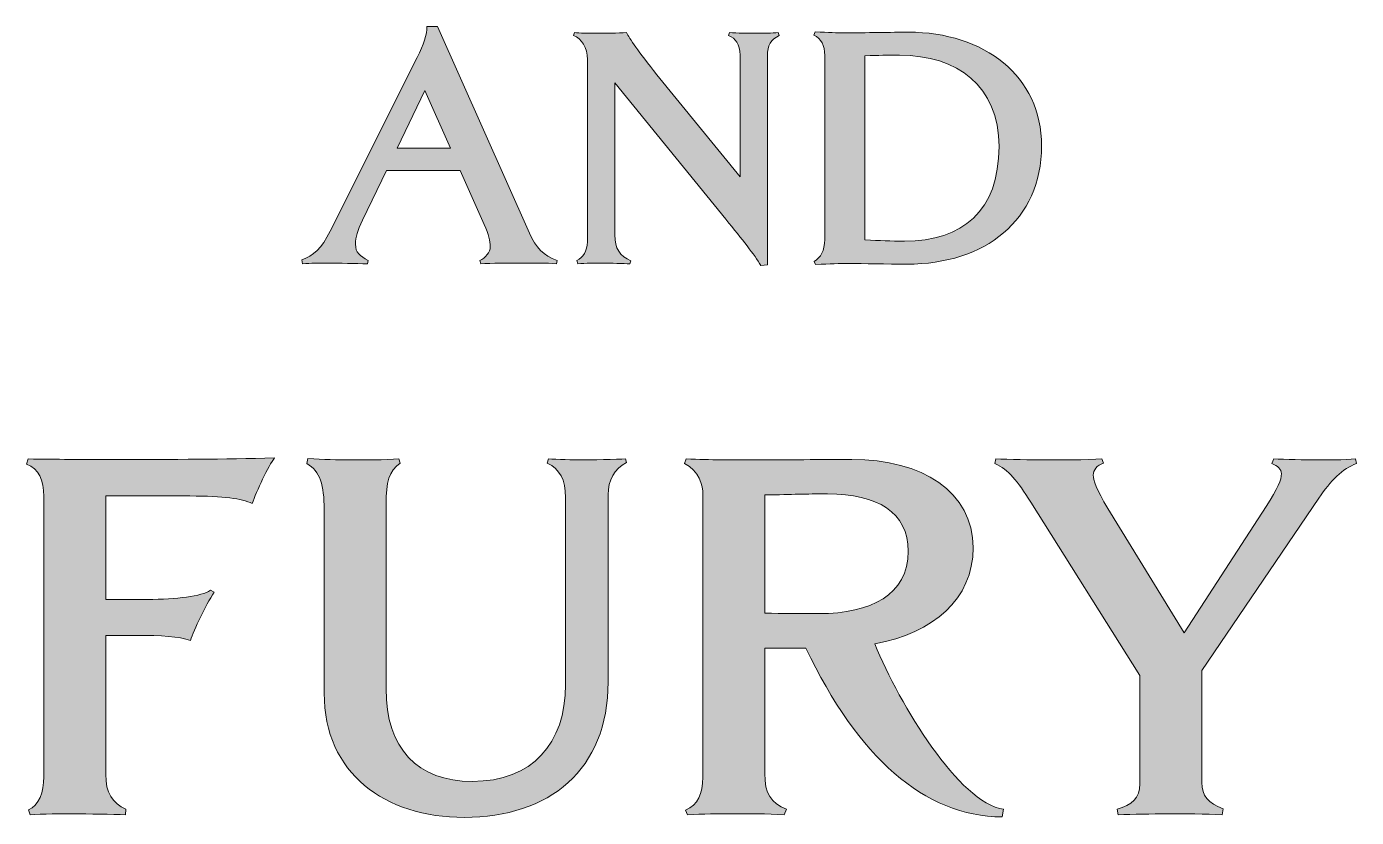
# Model space of a CAD drawing. Header units: millimetres. Extents: x 67.1 to 97, y -83.9 to -50.7.
# Drawn here: x 73.16 to 91.67, y -83.89 to -72.89 of the extents above; entities that cross this region are included whole.
import ezdxf

# ---------------------------------------------------------------- set-up
doc = ezdxf.new("R2010")
doc.units = ezdxf.units.MM
doc.header["$MEASUREMENT"] = 0
doc.layers.add('Layer 1', color=7, linetype='Continuous', lineweight=0)

msp = doc.modelspace()

# ---------------------------------------------------------------- hatches: boundary and pattern name
at = {"layer": 'Layer 1', "transparency": 33554687}
h = msp.add_hatch(color=250, dxfattribs=at)
h.dxf.hatch_style = 2
edge = h.paths.add_edge_path()
edge.add_spline(control_points=[(78.703, -73.777), (78.703, -73.777), (78.318, -74.58), (78.318, -74.58), (78.318, -74.58), (79.057, -74.58), (79.057, -74.58), (79.057, -74.58), (78.703, -73.777), (78.703, -73.777)], knot_values=[0, 0, 0, 0, 1, 1, 1, 2, 2, 2, 3, 3, 3, 3], degree=3, periodic=0)
edge = h.paths.add_edge_path()
edge.add_spline(control_points=[(80.533, -76.189), (80.4, -76.176), (80.203, -76.18), (80.034, -76.18), (79.877, -76.18), (79.625, -76.18), (79.479, -76.189), (79.479, -76.189), (79.465, -76.144), (79.465, -76.144), (79.547, -76.107), (79.612, -76.024), (79.612, -75.951), (79.612, -75.868), (79.588, -75.781), (79.529, -75.644), (79.529, -75.644), (79.194, -74.892), (79.194, -74.892), (79.194, -74.892), (78.167, -74.892), (78.167, -74.892), (78.167, -74.892), (77.832, -75.584), (77.832, -75.584), (77.763, -75.726), (77.736, -75.818), (77.736, -75.914), (77.736, -76.038), (77.795, -76.079), (77.914, -76.144), (77.914, -76.144), (77.901, -76.189), (77.901, -76.189), (77.745, -76.185), (77.502, -76.18), (77.346, -76.18), (77.208, -76.18), (77.13, -76.18), (76.997, -76.189), (76.997, -76.189), (76.988, -76.134), (76.988, -76.134), (77.149, -76.079), (77.263, -75.974), (77.383, -75.735), (77.383, -75.735), (78.593, -73.318), (78.593, -73.318), (78.685, -73.135), (78.731, -72.997), (78.731, -72.887), (78.731, -72.887), (78.878, -72.887), (78.878, -72.887), (78.878, -72.887), (80.157, -75.763), (80.157, -75.763), (80.244, -75.96), (80.354, -76.079), (80.542, -76.144), (80.542, -76.144), (80.533, -76.189), (80.533, -76.189)], knot_values=[0, 0, 0, 0, 1, 1, 1, 2, 2, 2, 3, 3, 3, 4, 4, 4, 5, 5, 5, 6, 6, 6, 7, 7, 7, 8, 8, 8, 9, 9, 9, 10, 10, 10, 11, 11, 11, 12, 12, 12, 13, 13, 13, 14, 14, 14, 15, 15, 15, 16, 16, 16, 17, 17, 17, 18, 18, 18, 19, 19, 19, 20, 20, 20, 21, 21, 21, 21], degree=3, periodic=0)
h = msp.add_hatch(color=250, dxfattribs=at)
h.dxf.hatch_style = 2
edge = h.paths.add_edge_path()
edge.add_spline(control_points=[(83.468, -73.295), (83.468, -73.295), (83.468, -76.203), (83.468, -76.203), (83.468, -76.203), (83.377, -76.212), (83.377, -76.212), (83.289, -76.061), (83.12, -75.85), (82.89, -75.57), (82.89, -75.57), (81.345, -73.671), (81.345, -73.671), (81.345, -73.671), (81.345, -75.786), (81.345, -75.786), (81.345, -75.983), (81.414, -76.079), (81.569, -76.148), (81.569, -76.148), (81.556, -76.189), (81.556, -76.189), (81.469, -76.185), (81.285, -76.18), (81.184, -76.18), (81.079, -76.18), (80.932, -76.18), (80.831, -76.189), (80.831, -76.189), (80.817, -76.144), (80.817, -76.144), (80.9, -76.098), (80.964, -76.015), (80.964, -75.882), (80.964, -75.882), (80.964, -73.346), (80.964, -73.346), (80.964, -73.185), (80.886, -73.052), (80.771, -73.011), (80.771, -73.011), (80.785, -72.97), (80.785, -72.97), (80.854, -72.979), (80.978, -72.979), (81.097, -72.979), (81.193, -72.979), (81.391, -72.979), (81.51, -72.97), (81.547, -73.052), (81.67, -73.236), (81.932, -73.557), (81.932, -73.557), (83.088, -74.979), (83.088, -74.979), (83.088, -74.979), (83.088, -73.286), (83.088, -73.286), (83.088, -73.13), (83.028, -73.052), (82.927, -73.011), (82.927, -73.011), (82.941, -72.97), (82.941, -72.97), (83.042, -72.979), (83.216, -72.979), (83.317, -72.979), (83.404, -72.979), (83.537, -72.979), (83.62, -72.97), (83.62, -72.97), (83.633, -73.011), (83.633, -73.011), (83.519, -73.071), (83.468, -73.144), (83.468, -73.295)], knot_values=[0, 0, 0, 0, 1, 1, 1, 2, 2, 2, 3, 3, 3, 4, 4, 4, 5, 5, 5, 6, 6, 6, 7, 7, 7, 8, 8, 8, 9, 9, 9, 10, 10, 10, 11, 11, 11, 12, 12, 12, 13, 13, 13, 14, 14, 14, 15, 15, 15, 16, 16, 16, 17, 17, 17, 18, 18, 18, 19, 19, 19, 20, 20, 20, 21, 21, 21, 22, 22, 22, 23, 23, 23, 24, 24, 24, 25, 25, 25, 25], degree=3, periodic=0)
h = msp.add_hatch(color=250, dxfattribs=at)
h.dxf.hatch_style = 2
edge = h.paths.add_edge_path()
edge.add_spline(control_points=[(85.307, -73.286), (85.11, -73.286), (85.041, -73.286), (84.826, -73.295), (84.826, -73.295), (84.826, -75.855), (84.826, -75.855), (85.037, -75.868), (85.184, -75.873), (85.376, -75.873), (86.183, -75.873), (86.692, -75.46), (86.692, -74.557), (86.692, -73.713), (86.114, -73.286), (85.307, -73.286)], knot_values=[0, 0, 0, 0, 1, 1, 1, 2, 2, 2, 3, 3, 3, 4, 4, 4, 5, 5, 5, 5], degree=3, periodic=0)
edge = h.paths.add_edge_path()
edge.add_spline(control_points=[(85.413, -76.194), (85.138, -76.194), (84.789, -76.185), (84.615, -76.185), (84.454, -76.185), (84.358, -76.189), (84.138, -76.199), (84.138, -76.199), (84.119, -76.157), (84.119, -76.157), (84.211, -76.098), (84.266, -76.015), (84.266, -75.85), (84.266, -75.85), (84.266, -73.291), (84.266, -73.291), (84.266, -73.144), (84.22, -73.057), (84.115, -73.007), (84.115, -73.007), (84.133, -72.961), (84.133, -72.961), (84.326, -72.97), (84.431, -72.975), (84.541, -72.975), (84.835, -72.975), (85.202, -72.965), (85.431, -72.965), (86.486, -72.965), (87.284, -73.575), (87.284, -74.548), (87.284, -75.584), (86.495, -76.194), (85.413, -76.194)], knot_values=[0, 0, 0, 0, 1, 1, 1, 2, 2, 2, 3, 3, 3, 4, 4, 4, 5, 5, 5, 6, 6, 6, 7, 7, 7, 8, 8, 8, 9, 9, 9, 10, 10, 10, 11, 11, 11, 11], degree=3, periodic=0)
h = msp.add_hatch(color=250, dxfattribs=at)
h.dxf.hatch_style = 2
edge = h.paths.add_edge_path()
edge.add_spline(control_points=[(76.299, -79.526), (76.144, -79.456), (75.911, -79.421), (75.431, -79.421), (75.431, -79.421), (74.26, -79.421), (74.26, -79.421), (74.26, -79.421), (74.26, -80.86), (74.26, -80.86), (74.26, -80.86), (74.838, -80.86), (74.838, -80.86), (75.255, -80.86), (75.586, -80.818), (75.72, -80.733), (75.72, -80.733), (75.77, -80.761), (75.77, -80.761), (75.643, -80.945), (75.494, -81.277), (75.438, -81.432), (75.283, -81.375), (75.022, -81.361), (74.704, -81.361), (74.704, -81.361), (74.26, -81.361), (74.26, -81.361), (74.26, -81.361), (74.26, -83.295), (74.26, -83.295), (74.26, -83.556), (74.351, -83.69), (74.542, -83.782), (74.542, -83.782), (74.535, -83.859), (74.535, -83.859), (74.358, -83.852), (73.999, -83.845), (73.822, -83.845), (73.667, -83.845), (73.363, -83.845), (73.208, -83.859), (73.208, -83.859), (73.187, -83.789), (73.187, -83.789), (73.328, -83.733), (73.399, -83.542), (73.399, -83.33), (73.399, -83.33), (73.399, -79.428), (73.399, -79.428), (73.399, -79.195), (73.328, -79.047), (73.159, -78.976), (73.159, -78.976), (73.18, -78.905), (73.18, -78.905), (73.589, -78.912), (73.921, -78.912), (74.33, -78.912), (75.248, -78.912), (75.89, -78.912), (76.61, -78.891), (76.525, -78.997), (76.356, -79.357), (76.299, -79.526)], knot_values=[0, 0, 0, 0, 1, 1, 1, 2, 2, 2, 3, 3, 3, 4, 4, 4, 5, 5, 5, 6, 6, 6, 7, 7, 7, 8, 8, 8, 9, 9, 9, 10, 10, 10, 11, 11, 11, 12, 12, 12, 13, 13, 13, 14, 14, 14, 15, 15, 15, 16, 16, 16, 17, 17, 17, 18, 18, 18, 19, 19, 19, 20, 20, 20, 21, 21, 21, 22, 22, 22, 22], degree=3, periodic=0)
h = msp.add_hatch(color=250, dxfattribs=at)
h.dxf.hatch_style = 2
edge = h.paths.add_edge_path()
edge.add_spline(control_points=[(81.252, -79.407), (81.252, -79.407), (81.252, -82.01), (81.252, -82.01), (81.252, -83.231), (80.434, -83.895), (79.248, -83.895), (78.147, -83.895), (77.3, -83.281), (77.3, -82.166), (77.3, -82.166), (77.3, -79.611), (77.3, -79.611), (77.3, -79.272), (77.244, -79.075), (77.06, -78.969), (77.06, -78.969), (77.074, -78.898), (77.074, -78.898), (77.293, -78.912), (77.47, -78.92), (77.688, -78.92), (77.83, -78.92), (78.161, -78.92), (78.338, -78.905), (78.338, -78.905), (78.359, -78.962), (78.359, -78.962), (78.204, -79.082), (78.161, -79.216), (78.161, -79.541), (78.161, -79.541), (78.161, -82.102), (78.161, -82.102), (78.161, -82.935), (78.599, -83.394), (79.361, -83.394), (80.194, -83.394), (80.659, -82.871), (80.659, -82.046), (80.659, -82.046), (80.659, -79.442), (80.659, -79.442), (80.659, -79.188), (80.582, -79.054), (80.405, -78.962), (80.405, -78.962), (80.42, -78.905), (80.42, -78.905), (80.533, -78.912), (80.772, -78.92), (80.885, -78.92), (80.984, -78.92), (81.393, -78.912), (81.492, -78.905), (81.492, -78.905), (81.506, -78.955), (81.506, -78.955), (81.337, -79.047), (81.252, -79.195), (81.252, -79.407)], knot_values=[0, 0, 0, 0, 1, 1, 1, 2, 2, 2, 3, 3, 3, 4, 4, 4, 5, 5, 5, 6, 6, 6, 7, 7, 7, 8, 8, 8, 9, 9, 9, 10, 10, 10, 11, 11, 11, 12, 12, 12, 13, 13, 13, 14, 14, 14, 15, 15, 15, 16, 16, 16, 17, 17, 17, 18, 18, 18, 19, 19, 19, 20, 20, 20, 20], degree=3, periodic=0)
h = msp.add_hatch(color=250, dxfattribs=at)
h.dxf.hatch_style = 2
edge = h.paths.add_edge_path()
edge.add_spline(control_points=[(84.307, -79.392), (83.989, -79.392), (83.841, -79.399), (83.432, -79.407), (83.432, -79.407), (83.432, -81.051), (83.432, -81.051), (83.679, -81.058), (83.933, -81.058), (84.187, -81.058), (84.907, -81.058), (85.429, -80.797), (85.429, -80.19), (85.429, -79.646), (84.998, -79.392), (84.307, -79.392)], knot_values=[0, 0, 0, 0, 1, 1, 1, 2, 2, 2, 3, 3, 3, 4, 4, 4, 5, 5, 5, 5], degree=3, periodic=0)
edge = h.paths.add_edge_path()
edge.add_spline(control_points=[(86.734, -83.888), (85.648, -83.881), (84.73, -83.055), (84.003, -81.538), (83.806, -81.538), (83.615, -81.538), (83.432, -81.538), (83.432, -81.538), (83.432, -83.281), (83.432, -83.281), (83.432, -83.57), (83.517, -83.69), (83.735, -83.782), (83.735, -83.782), (83.7, -83.859), (83.7, -83.859), (83.474, -83.838), (83.185, -83.845), (82.987, -83.845), (82.79, -83.845), (82.564, -83.845), (82.359, -83.859), (82.359, -83.859), (82.331, -83.796), (82.331, -83.796), (82.5, -83.718), (82.571, -83.57), (82.571, -83.337), (82.571, -83.337), (82.571, -79.414), (82.571, -79.414), (82.571, -79.258), (82.515, -79.075), (82.317, -78.969), (82.317, -78.969), (82.338, -78.905), (82.338, -78.905), (82.691, -78.92), (82.959, -78.92), (83.312, -78.92), (83.686, -78.92), (84.265, -78.912), (84.646, -78.912), (85.62, -78.912), (86.332, -79.364), (86.332, -80.14), (86.332, -80.86), (85.775, -81.326), (84.963, -81.481), (85.316, -82.335), (86.135, -83.69), (86.756, -83.782), (86.756, -83.782), (86.734, -83.888), (86.734, -83.888)], knot_values=[0, 0, 0, 0, 1, 1, 1, 2, 2, 2, 3, 3, 3, 4, 4, 4, 5, 5, 5, 6, 6, 6, 7, 7, 7, 8, 8, 8, 9, 9, 9, 10, 10, 10, 11, 11, 11, 12, 12, 12, 13, 13, 13, 14, 14, 14, 15, 15, 15, 16, 16, 16, 17, 17, 17, 18, 18, 18, 18], degree=3, periodic=0)
h = msp.add_hatch(color=250, dxfattribs=at)
h.dxf.hatch_style = 2
edge = h.paths.add_edge_path()
edge.add_spline(control_points=[(91.144, -79.449), (91.144, -79.449), (89.514, -81.848), (89.514, -81.848), (89.514, -81.848), (89.514, -83.408), (89.514, -83.408), (89.514, -83.598), (89.606, -83.69), (89.81, -83.775), (89.81, -83.775), (89.796, -83.859), (89.796, -83.859), (89.584, -83.845), (89.253, -83.845), (89.02, -83.845), (88.829, -83.845), (88.554, -83.852), (88.349, -83.859), (88.349, -83.859), (88.335, -83.782), (88.335, -83.782), (88.54, -83.718), (88.653, -83.627), (88.653, -83.429), (88.653, -83.429), (88.653, -81.919), (88.653, -81.919), (88.653, -81.919), (87.135, -79.505), (87.135, -79.505), (86.945, -79.209), (86.825, -79.054), (86.635, -78.969), (86.635, -78.969), (86.649, -78.905), (86.649, -78.905), (86.818, -78.912), (87.157, -78.92), (87.319, -78.92), (87.489, -78.92), (87.933, -78.92), (88.123, -78.905), (88.123, -78.905), (88.145, -78.962), (88.145, -78.962), (88.053, -78.997), (88.004, -79.061), (88.004, -79.131), (88.004, -79.195), (88.046, -79.329), (88.208, -79.597), (88.208, -79.597), (89.267, -81.326), (89.267, -81.326), (89.267, -81.326), (90.41, -79.569), (90.41, -79.569), (90.579, -79.308), (90.622, -79.195), (90.622, -79.11), (90.622, -79.047), (90.572, -79.004), (90.487, -78.969), (90.487, -78.969), (90.516, -78.905), (90.516, -78.905), (90.657, -78.912), (90.982, -78.92), (91.095, -78.92), (91.236, -78.92), (91.511, -78.92), (91.652, -78.905), (91.652, -78.905), (91.666, -78.969), (91.666, -78.969), (91.476, -79.039), (91.306, -79.209), (91.144, -79.449)], knot_values=[0, 0, 0, 0, 1, 1, 1, 2, 2, 2, 3, 3, 3, 4, 4, 4, 5, 5, 5, 6, 6, 6, 7, 7, 7, 8, 8, 8, 9, 9, 9, 10, 10, 10, 11, 11, 11, 12, 12, 12, 13, 13, 13, 14, 14, 14, 15, 15, 15, 16, 16, 16, 17, 17, 17, 18, 18, 18, 19, 19, 19, 20, 20, 20, 21, 21, 21, 22, 22, 22, 23, 23, 23, 24, 24, 24, 25, 25, 25, 26, 26, 26, 26], degree=3, periodic=0)

# ---------------------------------------------------------------- linework, layer by layer
at = {"layer": 'Layer 1'}
for points, knots in [([(80.533, -76.189), (80.4, -76.176), (80.203, -76.18), (80.034, -76.18), (79.877, -76.18), (79.625, -76.18), (79.479, -76.189), (79.479, -76.189), (79.465, -76.144), (79.465, -76.144), (79.547, -76.107), (79.612, -76.024), (79.612, -75.951), (79.612, -75.868), (79.588, -75.781), (79.529, -75.644), (79.529, -75.644), (79.194, -74.892), (79.194, -74.892), (79.194, -74.892), (78.167, -74.892), (78.167, -74.892), (78.167, -74.892), (77.832, -75.584), (77.832, -75.584), (77.763, -75.726), (77.736, -75.818), (77.736, -75.914), (77.736, -76.038), (77.795, -76.079), (77.914, -76.144), (77.914, -76.144), (77.901, -76.189), (77.901, -76.189), (77.745, -76.185), (77.502, -76.18), (77.346, -76.18), (77.208, -76.18), (77.13, -76.18), (76.997, -76.189), (76.997, -76.189), (76.988, -76.134), (76.988, -76.134), (77.149, -76.079), (77.263, -75.974), (77.383, -75.735), (77.383, -75.735), (78.593, -73.318), (78.593, -73.318), (78.685, -73.135), (78.731, -72.997), (78.731, -72.887), (78.731, -72.887), (78.878, -72.887), (78.878, -72.887), (78.878, -72.887), (80.157, -75.763), (80.157, -75.763), (80.244, -75.96), (80.354, -76.079), (80.542, -76.144), (80.542, -76.144), (80.533, -76.189), (80.533, -76.189)], [0, 0, 0, 0, 1, 1, 1, 2, 2, 2, 3, 3, 3, 4, 4, 4, 5, 5, 5, 6, 6, 6, 7, 7, 7, 8, 8, 8, 9, 9, 9, 10, 10, 10, 11, 11, 11, 12, 12, 12, 13, 13, 13, 14, 14, 14, 15, 15, 15, 16, 16, 16, 17, 17, 17, 18, 18, 18, 19, 19, 19, 20, 20, 20, 21, 21, 21, 21]), ([(83.468, -73.295), (83.468, -73.295), (83.468, -76.203), (83.468, -76.203), (83.468, -76.203), (83.377, -76.212), (83.377, -76.212), (83.289, -76.061), (83.12, -75.85), (82.89, -75.57), (82.89, -75.57), (81.345, -73.671), (81.345, -73.671), (81.345, -73.671), (81.345, -75.786), (81.345, -75.786), (81.345, -75.983), (81.414, -76.079), (81.569, -76.148), (81.569, -76.148), (81.556, -76.189), (81.556, -76.189), (81.469, -76.185), (81.285, -76.18), (81.184, -76.18), (81.079, -76.18), (80.932, -76.18), (80.831, -76.189), (80.831, -76.189), (80.817, -76.144), (80.817, -76.144), (80.9, -76.098), (80.964, -76.015), (80.964, -75.882), (80.964, -75.882), (80.964, -73.346), (80.964, -73.346), (80.964, -73.185), (80.886, -73.052), (80.771, -73.011), (80.771, -73.011), (80.785, -72.97), (80.785, -72.97), (80.854, -72.979), (80.978, -72.979), (81.097, -72.979), (81.193, -72.979), (81.391, -72.979), (81.51, -72.97), (81.547, -73.052), (81.67, -73.236), (81.932, -73.557), (81.932, -73.557), (83.088, -74.979), (83.088, -74.979), (83.088, -74.979), (83.088, -73.286), (83.088, -73.286), (83.088, -73.13), (83.028, -73.052), (82.927, -73.011), (82.927, -73.011), (82.941, -72.97), (82.941, -72.97), (83.042, -72.979), (83.216, -72.979), (83.317, -72.979), (83.404, -72.979), (83.537, -72.979), (83.62, -72.97), (83.62, -72.97), (83.633, -73.011), (83.633, -73.011), (83.519, -73.071), (83.468, -73.144), (83.468, -73.295)], [0, 0, 0, 0, 1, 1, 1, 2, 2, 2, 3, 3, 3, 4, 4, 4, 5, 5, 5, 6, 6, 6, 7, 7, 7, 8, 8, 8, 9, 9, 9, 10, 10, 10, 11, 11, 11, 12, 12, 12, 13, 13, 13, 14, 14, 14, 15, 15, 15, 16, 16, 16, 17, 17, 17, 18, 18, 18, 19, 19, 19, 20, 20, 20, 21, 21, 21, 22, 22, 22, 23, 23, 23, 24, 24, 24, 25, 25, 25, 25]), ([(85.413, -76.194), (85.138, -76.194), (84.789, -76.185), (84.615, -76.185), (84.454, -76.185), (84.358, -76.189), (84.138, -76.199), (84.138, -76.199), (84.119, -76.157), (84.119, -76.157), (84.211, -76.098), (84.266, -76.015), (84.266, -75.85), (84.266, -75.85), (84.266, -73.291), (84.266, -73.291), (84.266, -73.144), (84.22, -73.057), (84.115, -73.007), (84.115, -73.007), (84.133, -72.961), (84.133, -72.961), (84.326, -72.97), (84.431, -72.975), (84.541, -72.975), (84.835, -72.975), (85.202, -72.965), (85.431, -72.965), (86.486, -72.965), (87.284, -73.575), (87.284, -74.548), (87.284, -75.584), (86.495, -76.194), (85.413, -76.194)], [0, 0, 0, 0, 1, 1, 1, 2, 2, 2, 3, 3, 3, 4, 4, 4, 5, 5, 5, 6, 6, 6, 7, 7, 7, 8, 8, 8, 9, 9, 9, 10, 10, 10, 11, 11, 11, 11]), ([(85.307, -73.286), (85.11, -73.286), (85.041, -73.286), (84.826, -73.295), (84.826, -73.295), (84.826, -75.855), (84.826, -75.855), (85.037, -75.868), (85.184, -75.873), (85.376, -75.873), (86.183, -75.873), (86.692, -75.46), (86.692, -74.557), (86.692, -73.713), (86.114, -73.286), (85.307, -73.286)], [0, 0, 0, 0, 1, 1, 1, 2, 2, 2, 3, 3, 3, 4, 4, 4, 5, 5, 5, 5]), ([(78.703, -73.777), (78.703, -73.777), (78.318, -74.58), (78.318, -74.58), (78.318, -74.58), (79.057, -74.58), (79.057, -74.58), (79.057, -74.58), (78.703, -73.777), (78.703, -73.777)], [0, 0, 0, 0, 1, 1, 1, 2, 2, 2, 3, 3, 3, 3]), ([(76.299, -79.526), (76.144, -79.456), (75.911, -79.421), (75.431, -79.421), (75.431, -79.421), (74.26, -79.421), (74.26, -79.421), (74.26, -79.421), (74.26, -80.86), (74.26, -80.86), (74.26, -80.86), (74.838, -80.86), (74.838, -80.86), (75.255, -80.86), (75.586, -80.818), (75.72, -80.733), (75.72, -80.733), (75.77, -80.761), (75.77, -80.761), (75.643, -80.945), (75.494, -81.277), (75.438, -81.432), (75.283, -81.375), (75.022, -81.361), (74.704, -81.361), (74.704, -81.361), (74.26, -81.361), (74.26, -81.361), (74.26, -81.361), (74.26, -83.295), (74.26, -83.295), (74.26, -83.556), (74.351, -83.69), (74.542, -83.782), (74.542, -83.782), (74.535, -83.859), (74.535, -83.859), (74.358, -83.852), (73.999, -83.845), (73.822, -83.845), (73.667, -83.845), (73.363, -83.845), (73.208, -83.859), (73.208, -83.859), (73.187, -83.789), (73.187, -83.789), (73.328, -83.733), (73.399, -83.542), (73.399, -83.33), (73.399, -83.33), (73.399, -79.428), (73.399, -79.428), (73.399, -79.195), (73.328, -79.047), (73.159, -78.976), (73.159, -78.976), (73.18, -78.905), (73.18, -78.905), (73.589, -78.912), (73.921, -78.912), (74.33, -78.912), (75.248, -78.912), (75.89, -78.912), (76.61, -78.891), (76.525, -78.997), (76.356, -79.357), (76.299, -79.526)], [0, 0, 0, 0, 1, 1, 1, 2, 2, 2, 3, 3, 3, 4, 4, 4, 5, 5, 5, 6, 6, 6, 7, 7, 7, 8, 8, 8, 9, 9, 9, 10, 10, 10, 11, 11, 11, 12, 12, 12, 13, 13, 13, 14, 14, 14, 15, 15, 15, 16, 16, 16, 17, 17, 17, 18, 18, 18, 19, 19, 19, 20, 20, 20, 21, 21, 21, 22, 22, 22, 22]), ([(81.252, -79.407), (81.252, -79.407), (81.252, -82.01), (81.252, -82.01), (81.252, -83.231), (80.434, -83.895), (79.248, -83.895), (78.147, -83.895), (77.3, -83.281), (77.3, -82.166), (77.3, -82.166), (77.3, -79.611), (77.3, -79.611), (77.3, -79.272), (77.244, -79.075), (77.06, -78.969), (77.06, -78.969), (77.074, -78.898), (77.074, -78.898), (77.293, -78.912), (77.47, -78.92), (77.688, -78.92), (77.83, -78.92), (78.161, -78.92), (78.338, -78.905), (78.338, -78.905), (78.359, -78.962), (78.359, -78.962), (78.204, -79.082), (78.161, -79.216), (78.161, -79.541), (78.161, -79.541), (78.161, -82.102), (78.161, -82.102), (78.161, -82.935), (78.599, -83.394), (79.361, -83.394), (80.194, -83.394), (80.659, -82.871), (80.659, -82.046), (80.659, -82.046), (80.659, -79.442), (80.659, -79.442), (80.659, -79.188), (80.582, -79.054), (80.405, -78.962), (80.405, -78.962), (80.42, -78.905), (80.42, -78.905), (80.533, -78.912), (80.772, -78.92), (80.885, -78.92), (80.984, -78.92), (81.393, -78.912), (81.492, -78.905), (81.492, -78.905), (81.506, -78.955), (81.506, -78.955), (81.337, -79.047), (81.252, -79.195), (81.252, -79.407)], [0, 0, 0, 0, 1, 1, 1, 2, 2, 2, 3, 3, 3, 4, 4, 4, 5, 5, 5, 6, 6, 6, 7, 7, 7, 8, 8, 8, 9, 9, 9, 10, 10, 10, 11, 11, 11, 12, 12, 12, 13, 13, 13, 14, 14, 14, 15, 15, 15, 16, 16, 16, 17, 17, 17, 18, 18, 18, 19, 19, 19, 20, 20, 20, 20]), ([(86.734, -83.888), (85.648, -83.881), (84.73, -83.055), (84.003, -81.538), (83.806, -81.538), (83.615, -81.538), (83.432, -81.538), (83.432, -81.538), (83.432, -83.281), (83.432, -83.281), (83.432, -83.57), (83.517, -83.69), (83.735, -83.782), (83.735, -83.782), (83.7, -83.859), (83.7, -83.859), (83.474, -83.838), (83.185, -83.845), (82.987, -83.845), (82.79, -83.845), (82.564, -83.845), (82.359, -83.859), (82.359, -83.859), (82.331, -83.796), (82.331, -83.796), (82.5, -83.718), (82.571, -83.57), (82.571, -83.337), (82.571, -83.337), (82.571, -79.414), (82.571, -79.414), (82.571, -79.258), (82.515, -79.075), (82.317, -78.969), (82.317, -78.969), (82.338, -78.905), (82.338, -78.905), (82.691, -78.92), (82.959, -78.92), (83.312, -78.92), (83.686, -78.92), (84.265, -78.912), (84.646, -78.912), (85.62, -78.912), (86.332, -79.364), (86.332, -80.14), (86.332, -80.86), (85.775, -81.326), (84.963, -81.481), (85.316, -82.335), (86.135, -83.69), (86.756, -83.782), (86.756, -83.782), (86.734, -83.888), (86.734, -83.888)], [0, 0, 0, 0, 1, 1, 1, 2, 2, 2, 3, 3, 3, 4, 4, 4, 5, 5, 5, 6, 6, 6, 7, 7, 7, 8, 8, 8, 9, 9, 9, 10, 10, 10, 11, 11, 11, 12, 12, 12, 13, 13, 13, 14, 14, 14, 15, 15, 15, 16, 16, 16, 17, 17, 17, 18, 18, 18, 18]), ([(91.144, -79.449), (91.144, -79.449), (89.514, -81.848), (89.514, -81.848), (89.514, -81.848), (89.514, -83.408), (89.514, -83.408), (89.514, -83.598), (89.606, -83.69), (89.81, -83.775), (89.81, -83.775), (89.796, -83.859), (89.796, -83.859), (89.584, -83.845), (89.253, -83.845), (89.02, -83.845), (88.829, -83.845), (88.554, -83.852), (88.349, -83.859), (88.349, -83.859), (88.335, -83.782), (88.335, -83.782), (88.54, -83.718), (88.653, -83.627), (88.653, -83.429), (88.653, -83.429), (88.653, -81.919), (88.653, -81.919), (88.653, -81.919), (87.135, -79.505), (87.135, -79.505), (86.945, -79.209), (86.825, -79.054), (86.635, -78.969), (86.635, -78.969), (86.649, -78.905), (86.649, -78.905), (86.818, -78.912), (87.157, -78.92), (87.319, -78.92), (87.489, -78.92), (87.933, -78.92), (88.123, -78.905), (88.123, -78.905), (88.145, -78.962), (88.145, -78.962), (88.053, -78.997), (88.004, -79.061), (88.004, -79.131), (88.004, -79.195), (88.046, -79.329), (88.208, -79.597), (88.208, -79.597), (89.267, -81.326), (89.267, -81.326), (89.267, -81.326), (90.41, -79.569), (90.41, -79.569), (90.579, -79.308), (90.622, -79.195), (90.622, -79.11), (90.622, -79.047), (90.572, -79.004), (90.487, -78.969), (90.487, -78.969), (90.516, -78.905), (90.516, -78.905), (90.657, -78.912), (90.982, -78.92), (91.095, -78.92), (91.236, -78.92), (91.511, -78.92), (91.652, -78.905), (91.652, -78.905), (91.666, -78.969), (91.666, -78.969), (91.476, -79.039), (91.306, -79.209), (91.144, -79.449)], [0, 0, 0, 0, 1, 1, 1, 2, 2, 2, 3, 3, 3, 4, 4, 4, 5, 5, 5, 6, 6, 6, 7, 7, 7, 8, 8, 8, 9, 9, 9, 10, 10, 10, 11, 11, 11, 12, 12, 12, 13, 13, 13, 14, 14, 14, 15, 15, 15, 16, 16, 16, 17, 17, 17, 18, 18, 18, 19, 19, 19, 20, 20, 20, 21, 21, 21, 22, 22, 22, 23, 23, 23, 24, 24, 24, 25, 25, 25, 26, 26, 26, 26]), ([(84.307, -79.392), (83.989, -79.392), (83.841, -79.399), (83.432, -79.407), (83.432, -79.407), (83.432, -81.051), (83.432, -81.051), (83.679, -81.058), (83.933, -81.058), (84.187, -81.058), (84.907, -81.058), (85.429, -80.797), (85.429, -80.19), (85.429, -79.646), (84.998, -79.392), (84.307, -79.392)], [0, 0, 0, 0, 1, 1, 1, 2, 2, 2, 3, 3, 3, 4, 4, 4, 5, 5, 5, 5])]:
    msp.add_open_spline(points, degree=3, knots=knots, dxfattribs=at)

doc.saveas('drawing.dxf')
